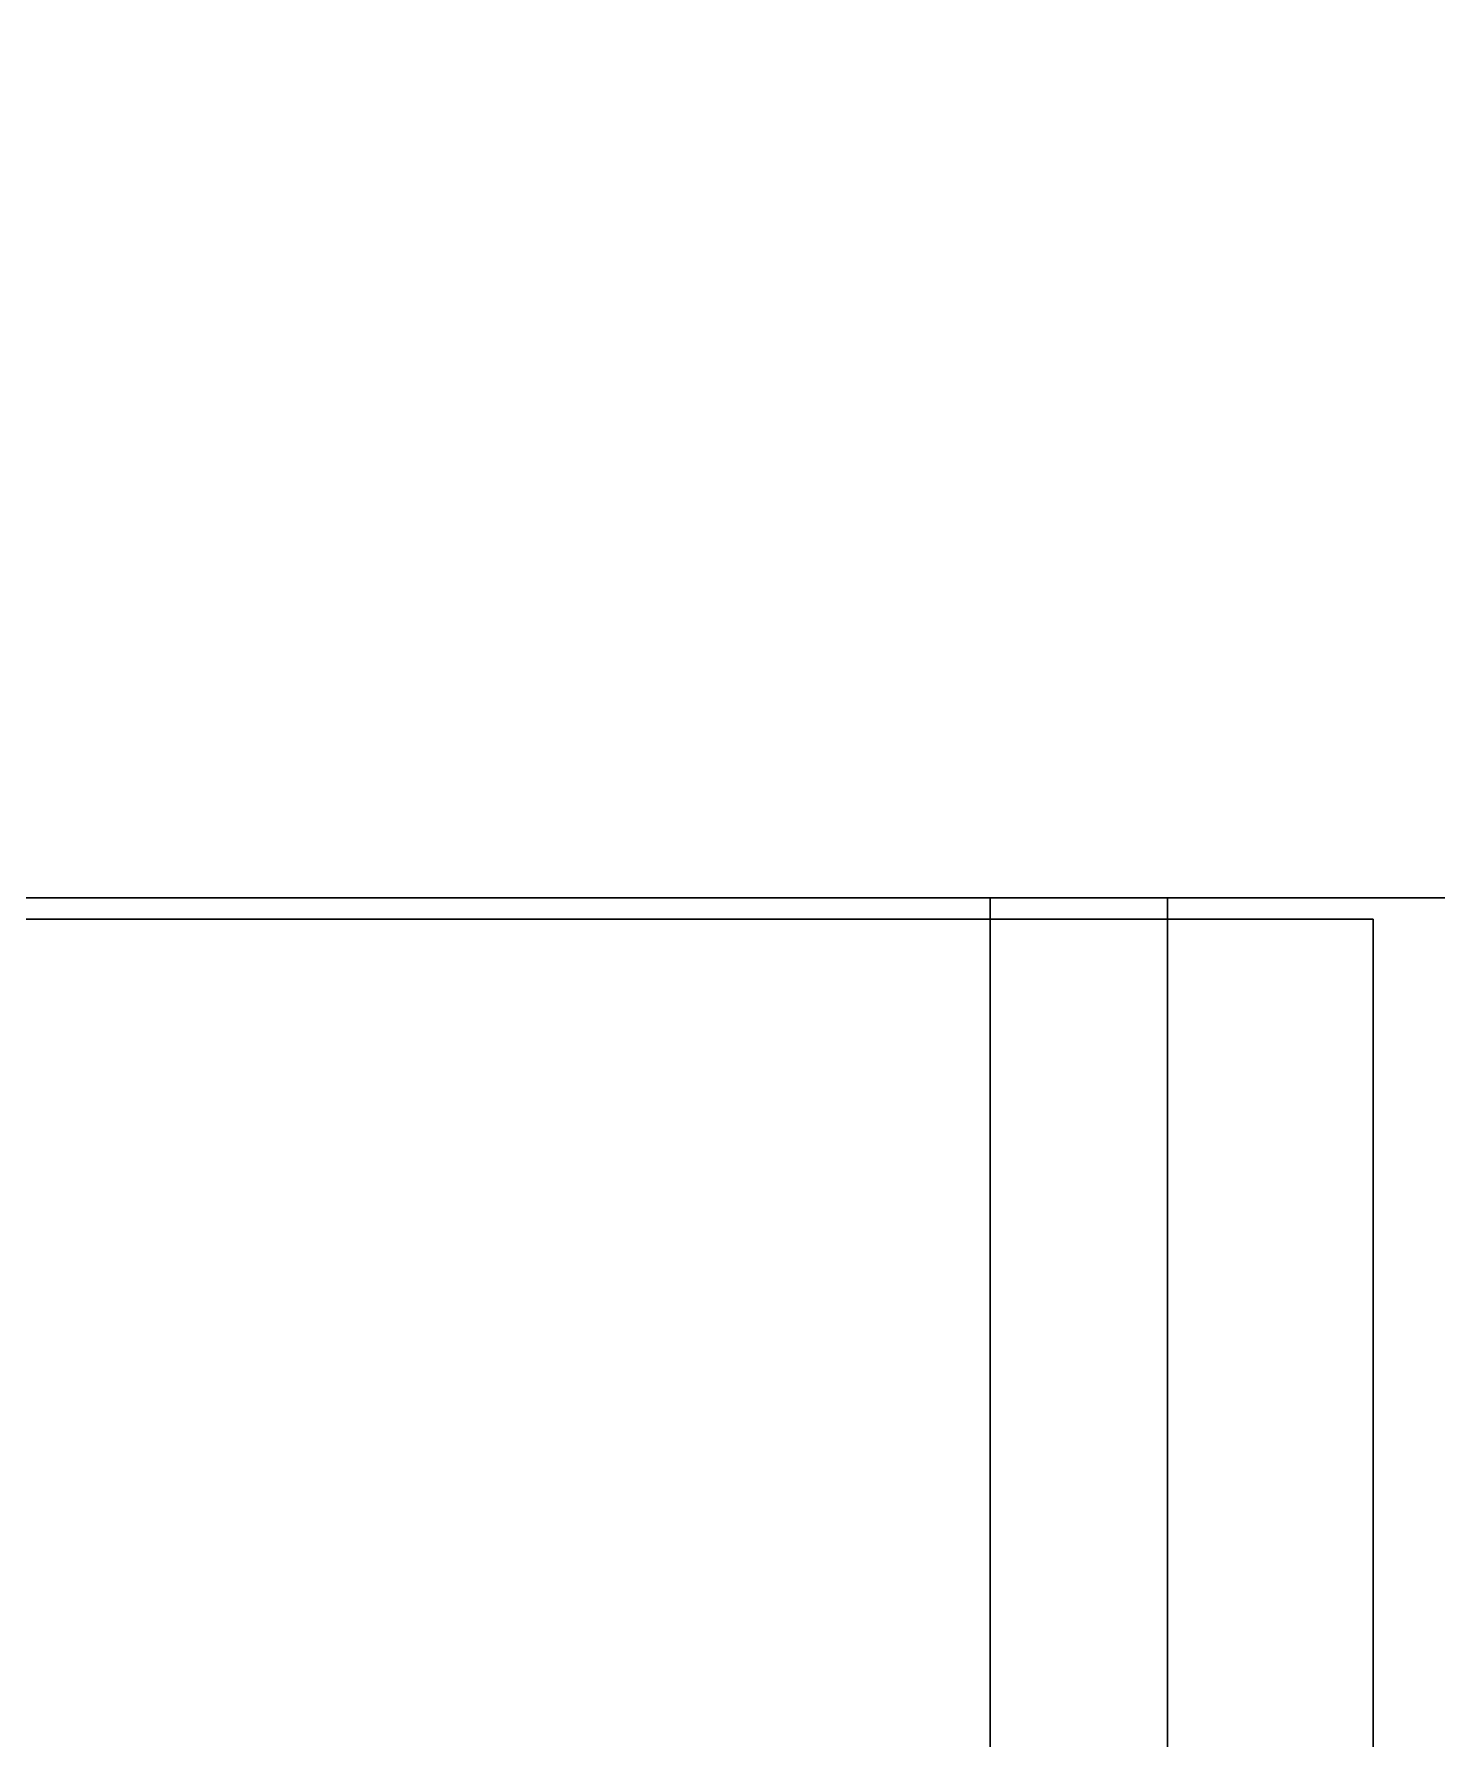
# Model space of a CAD drawing. Extents: x -1 to 1486, y -632 to 1.
# Drawn here: x 985.2 to 1183, y -240.5 to 0 of the extents above; entities that cross this region are included whole.
import ezdxf

# ---------------------------------------------------------------- set-up
doc = ezdxf.new("R2010")
doc.units = 0
doc.layers.add('PQ_200_2D', color=1, linetype='Continuous')
doc.layers.add('PQ_200_3D', color=1, linetype='Continuous')

msp = doc.modelspace()

# ---------------------------------------------------------------- linework, layer by layer
at = {"layer": 'PQ_200_2D'}
msp.add_lwpolyline([(980, -121.85), (1188, -121.85), (1188, -82.71, -0.401373), (1221.19, -48.02), (1221.19, 0), (1388.07, 0), (1388.07, -48.55, -0.076251), (1410, -59.28), (1410, -17.85), (1485, -17.85), (1485, -581.85)], format="xyb", dxfattribs=at)

# ---------------------------------------------------------------- meshes
at = {"layer": 'PQ_200_3D'}
mesh = msp.add_polyface(dxfattribs=at)
corners = [(220, -531.85), (1145, -531.85), (1145, -121.85), (220, -121.85), (220, -531.85, 5), (1145, -531.85, 5), (1145, -121.85, 5), (220, -121.85, 5)]
mesh.append_faces([[corners[k] for k in face] for face in [(0, 3, 2, 1), (4, 5, 6, 7), (0, 1, 5, 4), (3, 7, 6, 2), (0, 4, 7, 3), (1, 2, 6, 5)]])
mesh = msp.add_polyface(dxfattribs=at)
corners = [(245, -477.85, 5), (1120, -477.85, 5), (1120, -121.85, 5), (245, -121.85, 5), (245, -477.85, 43), (1120, -477.85, 43), (1120, -121.85, 43), (245, -121.85, 43)]
mesh.append_faces([[corners[k] for k in face] for face in [(0, 3, 2, 1), (4, 5, 6, 7), (0, 1, 5, 4), (3, 7, 6, 2), (0, 4, 7, 3), (1, 2, 6, 5)]])
mesh = msp.add_polyface(dxfattribs=at)
corners = [(925, -477.85, 798), (1284, -477.85, 798), (1284, -121.85, 798), (925, -121.85, 798), (925, -477.85, 845), (1284, -477.85, 845), (1284, -121.85, 845), (925, -121.85, 845)]
mesh.append_faces([[corners[k] for k in face] for face in [(0, 3, 2, 1), (4, 5, 6, 7), (0, 1, 5, 4), (3, 7, 6, 2), (0, 4, 7, 3), (1, 2, 6, 5)]])
mesh = msp.add_polyface(dxfattribs=at)
corners = [(925, -477.85, 845), (1284, -477.85, 845), (1284, -121.85, 845), (925, -121.85, 845), (925, -477.85, 868), (1284, -477.85, 868), (1284, -121.85, 868), (925, -121.85, 868)]
mesh.append_faces([[corners[k] for k in face] for face in [(0, 3, 2, 1), (4, 5, 6, 7), (0, 1, 5, 4), (3, 7, 6, 2), (0, 4, 7, 3), (1, 2, 6, 5)]])
mesh = msp.add_polyface(dxfattribs=at)
corners = [(930, -474.85, 43), (1120, -474.85, 43), (1120, -124.85, 43), (930, -124.85, 43), (930, -474.85, 798), (1120, -474.85, 798), (1120, -124.85, 798), (930, -124.85, 798)]
mesh.append_faces([[corners[k] for k in face] for face in [(0, 3, 2, 1), (4, 5, 6, 7), (0, 1, 5, 4), (3, 7, 6, 2), (0, 4, 7, 3), (1, 2, 6, 5)]])
mesh = msp.add_polyface(dxfattribs=at)
corners = [(1120, -474.85, 538), (1174, -474.85, 538), (1174, -124.85, 538), (1120, -124.85, 538), (1120, -474.85, 798), (1174, -474.85, 798), (1174, -124.85, 798), (1120, -124.85, 798)]
mesh.append_faces([[corners[k] for k in face] for face in [(0, 3, 2, 1), (4, 5, 6, 7), (0, 1, 5, 4), (3, 7, 6, 2), (0, 4, 7, 3), (1, 2, 6, 5)]])

doc.saveas('drawing.dxf')
